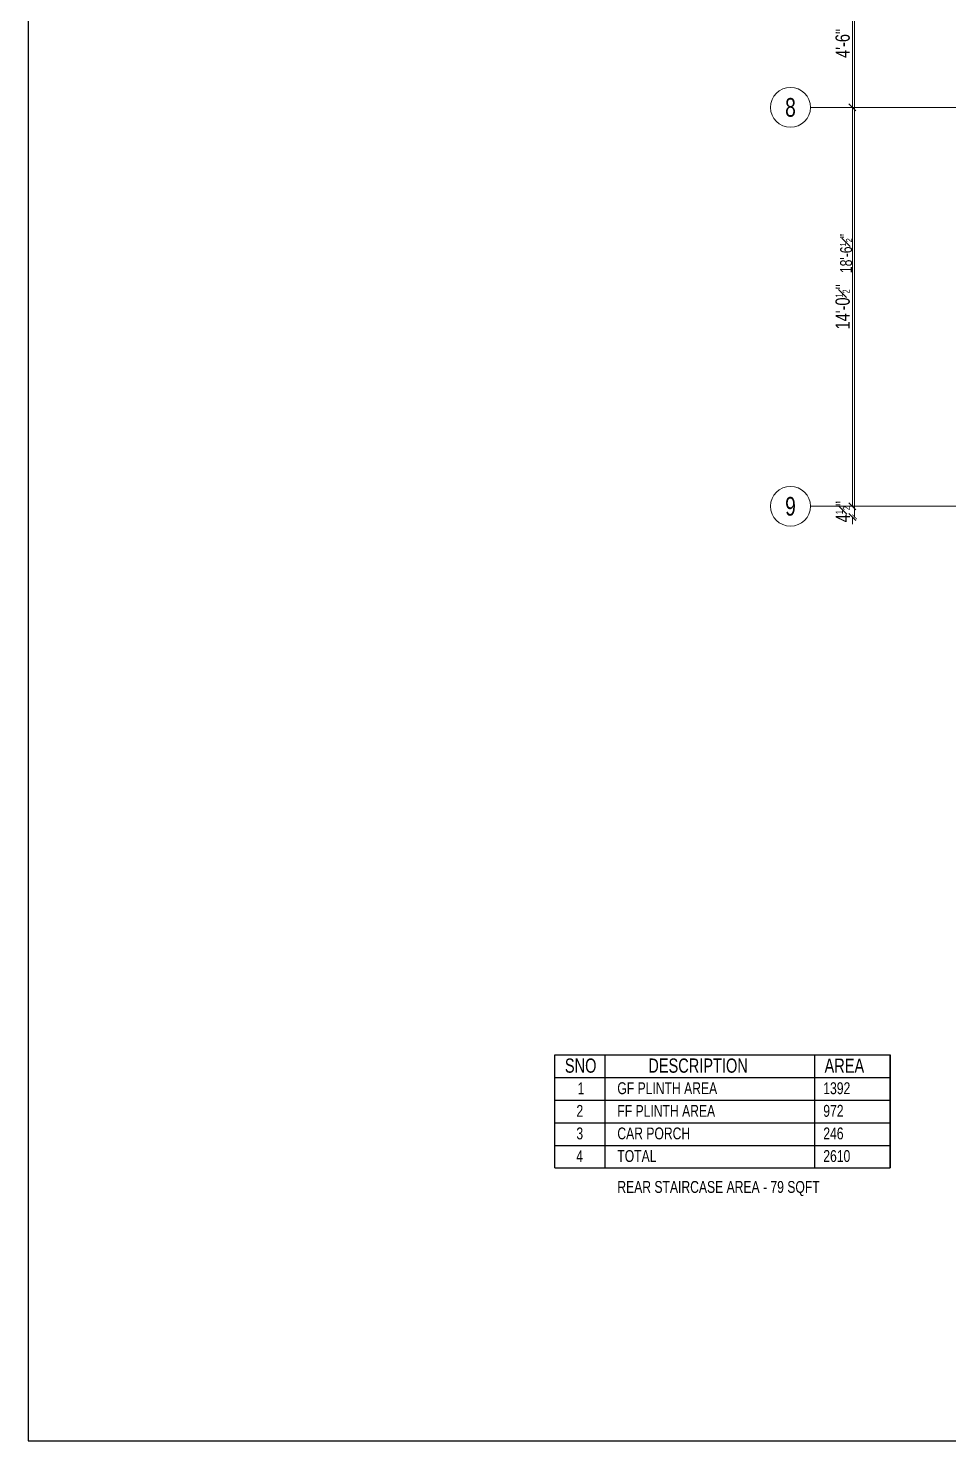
# Model space of a CAD drawing. Header units: inches. Extents: x 3365147 to 3374664, y 1380917 to 1384908.
# Drawn here: x 3370147 to 3370536, y 1382431 to 1383027 of the extents above; entities that cross this region are included whole.
import ezdxf
from ezdxf.enums import TextEntityAlignment as Align

# ---------------------------------------------------------------- set-up
doc = ezdxf.new("R2010")
doc.units = ezdxf.units.IN
doc.header["$LTSCALE"] = 18
doc.header["$MEASUREMENT"] = 0
doc.header["$PDSIZE"] = -1
doc.linetypes.add('CENTER', pattern=[50.8, 31.75, -6.35, 6.35, -6.35])
doc.linetypes.add('CONTINOUS', pattern=[0])
for name, color, linetype, lineweight in [('COLUMN-GRID LINE DIM__BC', 3, 'Continuous', 15), ('GRID LINE-00_BC', 9, 'CENTER', 9), ('GRID LINE-TEXT BORDER_BC', 4, 'CONTINOUS', 15), ('GRID LINE-TEXT_BC', 2, 'CONTINOUS', 15), ('SET BACK-DIM_BC', 2, 'Continuous', 9), ('TEXT-00_ROOM_BC', 232, 'Continuous', 25), ('WALL-00_BC', 7, 'Continuous', 30)]:
    doc.layers.add(name, color=color, linetype=linetype, lineweight=lineweight)
doc.styles.add('BC-WALL_DIM', font='swisscl.ttf')
doc.styles.add('DIM_BC', font='swisscl.ttf')
doc.styles.add('WD Room text', font='swisscl.ttf')
doc.dimstyles.new('DIM_BC', dxfattribs={"dimtxt": 4, "dimasz": 2, "dimexe": 4.5, "dimexo": 0, "dimgap": 1, "dimtad": 1, "dimdec": 4, "dimzin": 3, "dimdsep": 46, "dimlunit": 4, "dimtxsty": 'DIM_BC', "dimblk": 'ARCHTICK', "dimcen": 0.0625, "dimdle": 0.25, "dimse1": 1, "dimse2": 1, "dimclrd": 7, "dimclre": 4, "dimclrt": 256, "dimadec": 0, "dimazin": 0, "dimtfac": 0.5, "dimtdec": 4, "dimtix": 1, "dimtofl": 0, "dimtmove": 2, "dimatfit": 2, "dimfxl": 0, "dimfrac": 1, "dimtolj": 1, "dimtzin": 1, "dimlwd": -1, "dimarcsym": 0})
doc.dimstyles.new('WALL DIM-02_BC', dxfattribs={"dimtxt": 4, "dimasz": 2, "dimexe": 4.5, "dimexo": 0, "dimgap": 1, "dimtad": 1, "dimdec": 1, "dimzin": 0, "dimdsep": 46, "dimlunit": 4, "dimtxsty": 'BC-WALL_DIM', "dimblk": 'ARCHTICK', "dimcen": 0.0625, "dimdle": 0.25, "dimse1": 1, "dimse2": 1, "dimclrd": 7, "dimclre": 4, "dimclrt": 256, "dimadec": 0, "dimazin": 0, "dimtfac": 0.5, "dimtdec": 1, "dimtix": 1, "dimtofl": 0, "dimtmove": 2, "dimatfit": 2, "dimfxl": 0, "dimfrac": 1, "dimtolj": 1, "dimtzin": 1, "dimlwd": -1, "dimarcsym": 0})

# ---------------------------------------------------------------- blocks, each defined once
blk = doc.blocks.new('*U633')
at = {"linetype": 'CENTER', "ltscale": 0.1}
blk.add_line((0, 0), (10.517, 0), dxfattribs=at)
at = {"linetype": 'Continuous', "const_width": 0.015}
blk.add_lwpolyline([(10.516, 0, 1), (10.573, 0, 1)], format="xyb", close=True, dxfattribs=at)
at = {"layer": 'GRID LINE-TEXT BORDER_BC'}
blk.add_circle((-0.214, 0), 0.214, dxfattribs=at)
at = {"layer": 'GRID LINE-TEXT_BC', "style": 'DIM_BC'}
blk.add_attdef('AA', text='', height=0.2, dxfattribs=at).set_placement((-0.214, 0), align=Align.MIDDLE_CENTER)
blk = doc.blocks.new('ARCHTICK')
at = {"color": 0, "const_width": 0.15}
blk.add_lwpolyline([(-0.5, -0.5), (0.5, 0.5)], dxfattribs=at)
blk = doc.blocks.new('*D429')
at = {"layer": 'COLUMN-GRID LINE DIM__BC', "color": 7, "transparency": 16777216}
blk.add_line((3370495.46, 1383048.05), (3370495.46, 1382993.54), dxfattribs=at)
at = {"layer": 'Defpoints', "color": 0, "transparency": 16777216}
for p in [(3370525.7, 1383047.8), (3370495.46, 1382993.79), (3370528.5, 1382993.79)]:
    blk.add_point(p, dxfattribs=at)
at = {"layer": 'COLUMN-GRID LINE DIM__BC', "color": 7, "transparency": 16777216, "xscale": 3, "yscale": 3, "zscale": 3}
for p, rotation in [((3370495.46, 1383047.8), 90), ((3370495.46, 1382993.79), 270)]:
    blk.add_blockref('ARCHTICK', p, dxfattribs=dict(at, rotation=rotation))
at = {"layer": 'COLUMN-GRID LINE DIM__BC', "transparency": 16777216, "insert": (3370491.39, 1383020.8), "char_height": 6, "attachment_point": 5, "rotation": 90, "style": 'BC-WALL_DIM'}
blk.add_mtext('\\A1;4\'-6"', dxfattribs=at)
blk = doc.blocks.new('_ArchTick')
at = {"color": 0, "linetype": 'ByBlock', "const_width": 0.15}
blk.add_lwpolyline([(-0.5, -0.5), (0.5, 0.5)], dxfattribs=at)
blk = doc.blocks.new('*D430')
at = {"layer": 'COLUMN-GRID LINE DIM__BC', "color": 7, "transparency": 16777216}
blk.add_line((3370495.46, 1382994.04), (3370495.46, 1382825.07), dxfattribs=at)
at = {"layer": 'Defpoints', "color": 0, "transparency": 16777216}
for p in [(3370528.5, 1382993.79), (3370495.46, 1382825.32), (3370528.5, 1382825.32)]:
    blk.add_point(p, dxfattribs=at)
at = {"layer": 'COLUMN-GRID LINE DIM__BC', "color": 7, "transparency": 16777216, "xscale": 3, "yscale": 3, "zscale": 3}
for p, rotation in [((3370495.46, 1382993.79), 90), ((3370495.46, 1382825.32), 270)]:
    blk.add_blockref('ARCHTICK', p, dxfattribs=dict(at, rotation=rotation))
at = {"layer": 'COLUMN-GRID LINE DIM__BC', "transparency": 16777216, "insert": (3370491.39, 1382909.55), "char_height": 6, "attachment_point": 5, "rotation": 90, "style": 'BC-WALL_DIM'}
blk.add_mtext('\\A1;14\'-0{\\H0.5x;\\S1#2;}"', dxfattribs=at)
blk = doc.blocks.new('*U431')
at = {"linetype": 'CENTER', "ltscale": 0.1}
blk.add_line((0, 0), (10.517, 0), dxfattribs=at)
at = {"linetype": 'Continuous', "const_width": 0.015}
blk.add_lwpolyline([(10.516, 0, 1), (10.573, 0, 1)], format="xyb", close=True, dxfattribs=at)
at = {"layer": 'GRID LINE-TEXT BORDER_BC'}
blk.add_circle((-0.214, 0), 0.214, dxfattribs=at)
at = {"layer": 'GRID LINE-TEXT_BC', "style": 'DIM_BC'}
blk.add_attdef('AA', text='', height=0.2, dxfattribs=at).set_placement((-0.214, 0), align=Align.MIDDLE_CENTER)
blk = doc.blocks.new('*D855')
at = {"layer": 'Defpoints', "color": 0, "ltscale": 0.5, "transparency": 16777216}
for p in [(3370587.57, 1383043.3), (3370496.41, 1382820.81), (3370587.57, 1382820.81)]:
    blk.add_point(p, dxfattribs=at)
at = {"layer": 'SET BACK-DIM_BC', "color": 7, "ltscale": 0.5, "transparency": 16777216}
blk.add_line((3370496.41, 1383043.55), (3370496.41, 1382820.56), dxfattribs=at)
at = {"layer": 'SET BACK-DIM_BC', "color": 7, "ltscale": 0.5, "transparency": 16777216, "xscale": 2, "yscale": 2, "zscale": 2}
for p, rotation in [((3370496.41, 1383043.3), 90), ((3370496.41, 1382820.81), 270)]:
    blk.add_blockref('ARCHTICK', p, dxfattribs=dict(at, rotation=rotation))
at = {"layer": 'SET BACK-DIM_BC', "ltscale": 0.5, "transparency": 16777216, "insert": (3370492.85, 1382932.06), "char_height": 5, "attachment_point": 5, "rotation": 90, "style": 'DIM_BC'}
blk.add_mtext('\\A1;18\'-6{\\H0.5x;\\S1#2;}"', dxfattribs=at)
blk = doc.blocks.new('*D2164')
at = {"layer": 'COLUMN-GRID LINE DIM__BC', "color": 7, "transparency": 16777216}
for p, q in [((3370495.46, 1382825.32), (3370495.46, 1382828.32)), ((3370495.46, 1382820.81), (3370495.46, 1382817.81))]:
    blk.add_line(p, q, dxfattribs=at)
at = {"layer": 'Defpoints', "color": 0, "transparency": 16777216}
for p in [(3370495.46, 1382820.81), (3370585.33, 1382825.32), (3370585.33, 1382820.81)]:
    blk.add_point(p, dxfattribs=at)
at = {"layer": 'COLUMN-GRID LINE DIM__BC', "color": 7, "transparency": 16777216, "xscale": 3, "yscale": 3, "zscale": 3}
for p, rotation in [((3370495.46, 1382825.32), 270), ((3370495.46, 1382820.81), 90)]:
    blk.add_blockref('ARCHTICK', p, dxfattribs=dict(at, rotation=rotation))
at = {"layer": 'COLUMN-GRID LINE DIM__BC', "transparency": 16777216, "insert": (3370491.46, 1382823.06), "char_height": 6, "attachment_point": 5, "rotation": 90, "style": 'BC-WALL_DIM'}
blk.add_mtext('\\A1;4{\\H0.5x;\\S1#2;}"', dxfattribs=at)

msp = doc.modelspace()

# ---------------------------------------------------------------- linework, layer by layer
at = {"layer": 'WALL-00_BC'}
for p, q in [((3370369.78233, 1382593.61096), (3370511.42217, 1382593.61096)), ((3370369.78233, 1382545.89106), (3370369.78233, 1382593.61096)), ((3370391.14153, 1382545.89106), (3370391.14153, 1382593.61096)), ((3370479.55975, 1382545.89106), (3370479.55975, 1382593.61096)), ((3370511.42217, 1382593.61096), (3370511.42217, 1382545.89106)), ((3370511.42217, 1382545.89106), (3370511.42217, 1382593.61096)), ((3370369.78233, 1382584.06698), (3370511.42217, 1382584.06698)), ((3370369.78233, 1382574.523), (3370511.42217, 1382574.523)), ((3370369.78233, 1382574.523), (3370511.42217, 1382574.523)), ((3370369.78233, 1382564.97902), (3370511.42217, 1382564.97902)), ((3370369.78233, 1382555.43504), (3370511.42217, 1382555.43504)), ((3370369.78233, 1382545.89106), (3370511.42217, 1382545.89106))]:
    msp.add_line(p, q, dxfattribs=at)
msp.add_lwpolyline([(3371276.66347, 1383944.32416), (3370147.47308, 1383944.32416), (3370147.47308, 1382430.68247), (3371276.66347, 1382430.68247)], close=True, dxfattribs=at)

# ---------------------------------------------------------------- block references
at = {"layer": 'GRID LINE-00_BC', "xscale": 39.37007874015748, "yscale": 39.37007874015748, "zscale": 39.37007874015748}
for name, p, values in [('*U633', (3370477.7596, 1382993.78604), {'AA': '8'}), ('*U431', (3370477.7596, 1382825.31569), {'AA': '9'})]:
    msp.add_blockref(name, p, dxfattribs=at).add_auto_attribs(values)

# ---------------------------------------------------------------- texts
at = {"layer": 'TEXT-00_ROOM_BC', "attachment_point": 4, "style": 'WD Room text'}
for s, insert, char_height in [('\\pi-6.0924;SNO \\P\\pi-1.88336;  ', (3370380.16693, 1382584.06698), 6), ('\\pi-19.5924;DESCRIPTION \\P\\pi-0.94168; ', (3370428.89193, 1382584.06698), 6), ('\\pi-7.80865;AREA \\P\\pi-0.94168; ', (3370491.52609, 1382584.06698), 6), ('\\pi-0.72903;1\\P\\pi-0.78473; ', (3370380.16693, 1382575.35328), 5), ('GF PLINTH AREA \\P ', (3370396.22686, 1382575.35328), 5), ('1392\\P ', (3370483.19217, 1382575.35328), 5), ('\\pi-1.22379;2\\P\\pi-0.78473; ', (3370380.16693, 1382565.8093), 5), ('FF PLINTH AREA \\P  ', (3370396.22686, 1382565.8093), 5), ('\\pi-1.24181;3\\P\\pi-0.78473; ', (3370380.16693, 1382556.26532), 5), ('CAR PORCH  \\P ', (3370396.22686, 1382556.26532), 5), ('\\pi-1.29096;4\\P\\pi-0.78473; ', (3370380.16693, 1382546.72134), 5), ('TOTAL \\P   ', (3370396.22686, 1382546.72134), 5), ('REAR STAIRCASE AREA - 79 SQFT ', (3370396.22686, 1382537.17736), 5)]:
    msp.add_mtext(s, dxfattribs=dict(at, insert=insert, char_height=char_height))
at = {"layer": 'TEXT-00_ROOM_BC', "char_height": 5, "attachment_point": 4, "style": 'WD Room text'}
for s, insert, width in [('972\\P ', (3370483.19217, 1382565.8093), 2.7756519), ('246\\P ', (3370483.19217, 1382556.26532), 1.1886563), ('2610\\P   ', (3370483.19217, 1382546.72134), 4.3210285)]:
    msp.add_mtext(s, dxfattribs=dict(at, insert=insert, width=width))

# ---------------------------------------------------------------- dimensions: what is measured, and where the dimension line sits
at = {"layer": 'COLUMN-GRID LINE DIM__BC', "transparency": 33554687}
for base, p1, p2, picture, middle in [((3370495.46454, 1382993.78604), (3370525.69793, 1383047.80427), (3370528.50051, 1382993.78604), '*D429', (3370491.3918, 1383020.79515)), ((3370495.46454, 1382825.31569), (3370528.50051, 1382993.78604), (3370528.50051, 1382825.31569), '*D430', (3370491.3918, 1382909.55086)), ((3370495.46454, 1382820.81407), (3370585.33247, 1382825.31569), (3370585.33247, 1382820.81407), '*D2164', (3370491.46454, 1382823.06488))]:
    dim = msp.add_linear_dim(base=base, p1=p1, p2=p2, angle=90, dimstyle='WALL DIM-02_BC', override={"dimtxt": 6, "dimasz": 3, "dimpost": '\\X', "dimfxl": 72, "dimfxlon": 1, "dimarcsym": 1}, dxfattribs=at)
    dim.commit()
    dim.dimension.update_dxf_attribs({"geometry": picture, "text_midpoint": middle})
at = {"layer": 'SET BACK-DIM_BC', "ltscale": 0.5}
dim = msp.add_linear_dim(base=(3370496.4079, 1382820.81407), p1=(3370587.56827, 1383043.30264), p2=(3370587.56827, 1382820.81407), angle=90, dimstyle='DIM_BC', override={"dimtxt": 5, "dimdec": 1, "dimpost": '\\X'}, dxfattribs=at)
dim.commit()
dim.dimension.update_dxf_attribs({"geometry": '*D855', "text_midpoint": (3370492.84728, 1382932.05835)})

doc.saveas('drawing.dxf')
